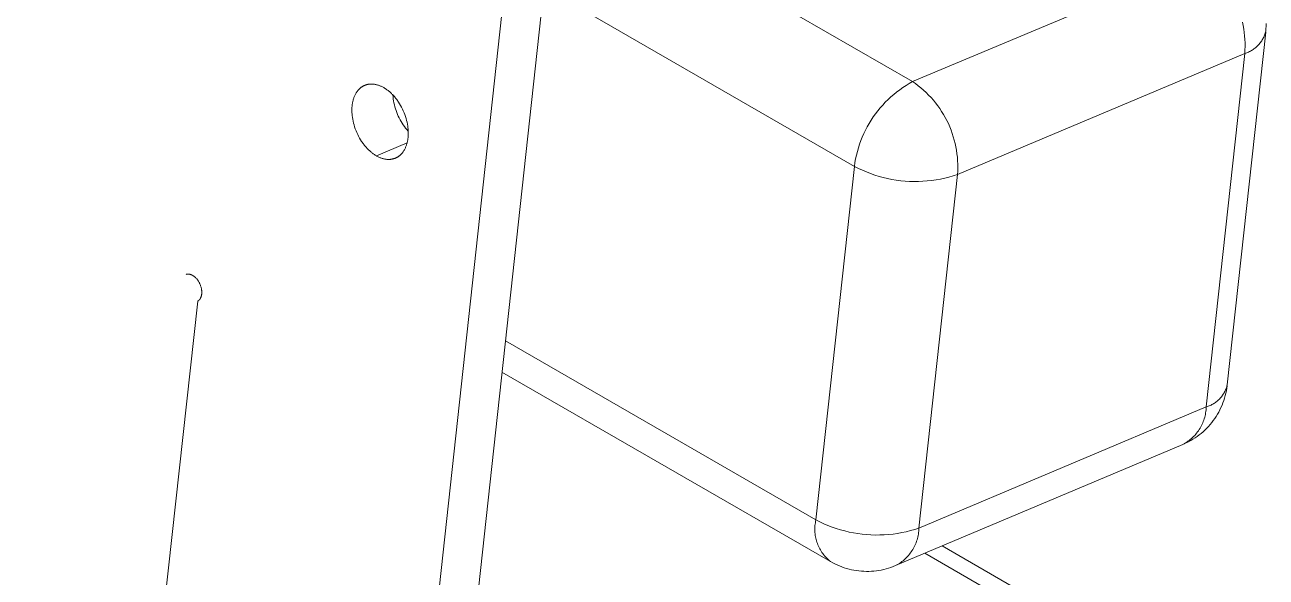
# Model space of a CAD drawing. Header units: millimetres. Extents: x -30 to 4992, y -440 to 3111.
# Drawn here: x 1574 to 1629.7, y 173 to 197.8 of the extents above; entities that cross this region are included whole.
import ezdxf

# ---------------------------------------------------------------- set-up
doc = ezdxf.new("R2010")
doc.units = ezdxf.units.MM
doc.layers.add('ZANO_R', color=7, linetype='Continuous', lineweight=0)

msp = doc.modelspace()

# ---------------------------------------------------------------- linework, layer by layer
at = {"layer": 'ZANO_R'}
for p, q in [((1585.113, 87.815), (1606.49, 284.129)), ((1583.271, 87.038), (1604.605, 282.949)), ((1597.818, 204.495), (1613.817, 195.258)), ((1613.817, 195.258), (1626.706, 200.703)), ((1611.207, 191.45), (1597.274, 199.494)), ((1628.614, 197.927), (1628.647, 197.774)), ((1628.647, 197.774), (1628.674, 197.62)), ((1629.679, 197.75), (1629.673, 197.636)), ((1629.681, 197.865), (1629.679, 197.75)), ((1629.659, 197.48), (1627.934, 181.641)), ((1628.674, 197.62), (1628.697, 197.464)), ((1628.697, 197.464), (1628.714, 197.309)), ((1628.714, 197.309), (1628.726, 197.152)), ((1629.532, 197.176), (1629.509, 197.136)), ((1629.553, 197.217), (1629.532, 197.176)), ((1629.573, 197.259), (1629.553, 197.217)), ((1629.592, 197.301), (1629.573, 197.259)), ((1629.609, 197.344), (1629.592, 197.301)), ((1629.625, 197.388), (1629.609, 197.344)), ((1629.639, 197.432), (1629.625, 197.388)), ((1629.652, 197.477), (1629.639, 197.432)), ((1629.663, 197.522), (1629.652, 197.477)), ((1629.673, 197.636), (1629.663, 197.522)), ((1628.729, 196.682), (1628.719, 196.526)), ((1628.726, 197.152), (1628.732, 196.996)), ((1628.733, 196.839), (1628.729, 196.682)), ((1628.732, 196.996), (1628.733, 196.839)), ((1628.977, 196.63), (1628.936, 196.609)), ((1629.018, 196.652), (1628.977, 196.63)), ((1629.058, 196.676), (1629.018, 196.652)), ((1629.097, 196.701), (1629.058, 196.676)), ((1629.135, 196.728), (1629.097, 196.701)), ((1629.172, 196.755), (1629.135, 196.728)), ((1629.209, 196.784), (1629.172, 196.755)), ((1629.244, 196.815), (1629.209, 196.784)), ((1629.278, 196.846), (1629.244, 196.815)), ((1629.311, 196.879), (1629.278, 196.846)), ((1629.343, 196.912), (1629.311, 196.879)), ((1629.374, 196.947), (1629.343, 196.912)), ((1629.403, 196.983), (1629.374, 196.947)), ((1629.432, 197.02), (1629.403, 196.983)), ((1629.459, 197.057), (1629.432, 197.02)), ((1629.484, 197.096), (1629.459, 197.057)), ((1629.509, 197.136), (1629.484, 197.096)), ((1628.719, 196.526), (1615.831, 191.081)), ((1626.99, 180.645), (1628.719, 196.526)), ((1628.764, 196.54), (1628.719, 196.526)), ((1628.808, 196.555), (1628.764, 196.54)), ((1628.851, 196.571), (1628.808, 196.555)), ((1628.894, 196.589), (1628.851, 196.571)), ((1628.936, 196.609), (1628.894, 196.589)), ((1588.997, 194.934), (1589.009, 194.945)), ((1589.009, 194.945), (1589.02, 194.955)), ((1589.02, 194.955), (1589.031, 194.965)), ((1589.031, 194.965), (1589.043, 194.975)), ((1589.043, 194.975), (1589.055, 194.985)), ((1589.055, 194.985), (1589.067, 194.994)), ((1589.067, 194.994), (1589.079, 195.003)), ((1589.079, 195.003), (1589.091, 195.012)), ((1589.091, 195.012), (1589.103, 195.021)), ((1589.103, 195.021), (1589.116, 195.029)), ((1589.116, 195.029), (1589.129, 195.037)), ((1589.129, 195.037), (1589.141, 195.045)), ((1589.141, 195.045), (1589.154, 195.052)), ((1589.154, 195.052), (1589.167, 195.059)), ((1589.167, 195.059), (1589.181, 195.066)), ((1589.181, 195.066), (1589.194, 195.073)), ((1589.194, 195.073), (1589.207, 195.08)), ((1589.207, 195.08), (1589.221, 195.086)), ((1589.221, 195.086), (1589.235, 195.092)), ((1589.235, 195.092), (1589.248, 195.097)), ((1589.248, 195.097), (1589.262, 195.103)), ((1589.262, 195.103), (1589.276, 195.108)), ((1589.276, 195.108), (1589.29, 195.112)), ((1589.29, 195.112), (1589.304, 195.117)), ((1589.304, 195.117), (1589.319, 195.121)), ((1589.319, 195.121), (1589.333, 195.125)), ((1589.333, 195.125), (1589.347, 195.129)), ((1589.347, 195.129), (1589.362, 195.132)), ((1589.362, 195.132), (1589.377, 195.135)), ((1589.377, 195.135), (1589.391, 195.138)), ((1589.391, 195.138), (1589.406, 195.141)), ((1589.406, 195.141), (1589.421, 195.143)), ((1589.421, 195.143), (1589.436, 195.145)), ((1589.436, 195.145), (1589.45, 195.147)), ((1589.45, 195.147), (1589.465, 195.148)), ((1589.465, 195.148), (1589.48, 195.149)), ((1589.48, 195.149), (1589.495, 195.15)), ((1589.495, 195.15), (1589.51, 195.151)), ((1589.51, 195.151), (1589.526, 195.151)), ((1589.526, 195.151), (1589.541, 195.151)), ((1589.541, 195.151), (1589.556, 195.151)), ((1589.556, 195.151), (1589.586, 195.15)), ((1589.586, 195.15), (1589.617, 195.148)), ((1589.617, 195.148), (1589.647, 195.145)), ((1589.647, 195.145), (1589.678, 195.14)), ((1589.678, 195.14), (1589.708, 195.135)), ((1589.708, 195.135), (1589.738, 195.129)), ((1589.738, 195.129), (1589.769, 195.122)), ((1589.769, 195.122), (1589.799, 195.114)), ((1589.799, 195.114), (1589.829, 195.105)), ((1589.829, 195.105), (1589.859, 195.095)), ((1589.859, 195.095), (1589.889, 195.084)), ((1589.889, 195.084), (1589.918, 195.073)), ((1589.918, 195.073), (1589.948, 195.061)), ((1589.948, 195.061), (1589.977, 195.048)), ((1589.977, 195.048), (1590.005, 195.034)), ((1590.005, 195.034), (1590.034, 195.02)), ((1590.034, 195.02), (1590.062, 195.004)), ((1590.062, 195.004), (1590.09, 194.989)), ((1590.09, 194.989), (1590.118, 194.972)), ((1590.118, 194.972), (1590.146, 194.955)), ((1590.146, 194.955), (1590.174, 194.937)), ((1613.238, 194.893), (1613.378, 194.992)), ((1613.378, 194.992), (1613.521, 195.085)), ((1613.521, 195.085), (1613.668, 195.174)), ((1613.668, 195.174), (1613.817, 195.258)), ((1613.817, 195.258), (1613.946, 195.168)), ((1613.946, 195.168), (1614.071, 195.074)), ((1614.071, 195.074), (1614.193, 194.975)), ((1614.193, 194.975), (1614.311, 194.873)), ((1588.703, 194.383), (1588.712, 194.415)), ((1588.712, 194.415), (1588.72, 194.448)), ((1588.72, 194.448), (1588.73, 194.48)), ((1588.73, 194.48), (1588.74, 194.512)), ((1588.74, 194.512), (1588.752, 194.544)), ((1588.752, 194.544), (1588.763, 194.575)), ((1588.763, 194.575), (1588.776, 194.605)), ((1588.776, 194.605), (1588.79, 194.636)), ((1588.79, 194.636), (1588.804, 194.665)), ((1588.804, 194.665), (1588.819, 194.694)), ((1588.819, 194.694), (1588.834, 194.723)), ((1588.834, 194.723), (1588.851, 194.75)), ((1588.851, 194.75), (1588.868, 194.778)), ((1588.868, 194.778), (1588.886, 194.804)), ((1588.886, 194.804), (1588.905, 194.829)), ((1588.905, 194.829), (1588.924, 194.854)), ((1588.924, 194.854), (1588.944, 194.878)), ((1588.944, 194.878), (1588.954, 194.89)), ((1588.954, 194.89), (1588.965, 194.901)), ((1588.965, 194.901), (1588.976, 194.913)), ((1588.976, 194.913), (1588.986, 194.924)), ((1588.986, 194.924), (1588.997, 194.934)), ((1590.174, 194.937), (1590.202, 194.918)), ((1590.202, 194.918), (1590.23, 194.897)), ((1590.23, 194.897), (1590.259, 194.876)), ((1590.259, 194.876), (1590.287, 194.854)), ((1590.287, 194.854), (1590.315, 194.831)), ((1590.315, 194.831), (1590.344, 194.808)), ((1590.344, 194.808), (1590.372, 194.783)), ((1590.372, 194.783), (1590.4, 194.757)), ((1590.4, 194.757), (1590.429, 194.73)), ((1590.429, 194.73), (1590.457, 194.703)), ((1590.457, 194.703), (1590.485, 194.674)), ((1590.485, 194.674), (1590.512, 194.645)), ((1590.508, 194.567), (1590.502, 194.657)), ((1590.518, 194.478), (1590.508, 194.567)), ((1590.512, 194.645), (1590.54, 194.615)), ((1590.531, 194.389), (1590.518, 194.478)), ((1590.547, 194.301), (1590.531, 194.389)), ((1590.54, 194.615), (1590.567, 194.584)), ((1590.567, 194.584), (1590.594, 194.552)), ((1590.594, 194.552), (1590.621, 194.519)), ((1590.621, 194.519), (1590.647, 194.485)), ((1590.647, 194.485), (1590.673, 194.451)), ((1590.673, 194.451), (1590.699, 194.416)), ((1590.699, 194.416), (1590.724, 194.38)), ((1612.592, 194.332), (1612.714, 194.453)), ((1612.714, 194.453), (1612.839, 194.57)), ((1612.839, 194.57), (1612.968, 194.682)), ((1612.968, 194.682), (1613.101, 194.79)), ((1613.101, 194.79), (1613.238, 194.893)), ((1614.311, 194.873), (1614.426, 194.766)), ((1614.426, 194.766), (1614.537, 194.656)), ((1614.537, 194.656), (1614.645, 194.542)), ((1614.645, 194.542), (1614.748, 194.424)), ((1614.748, 194.424), (1614.848, 194.303)), ((1588.658, 194.004), (1588.659, 194.041)), ((1588.658, 193.967), (1588.658, 194.004)), ((1588.659, 193.929), (1588.658, 193.967)), ((1588.659, 194.041), (1588.661, 194.077)), ((1588.66, 193.891), (1588.659, 193.929)), ((1588.662, 193.852), (1588.66, 193.891)), ((1588.661, 194.077), (1588.663, 194.112)), ((1588.664, 193.812), (1588.662, 193.852)), ((1588.663, 194.112), (1588.666, 194.147)), ((1588.666, 194.147), (1588.669, 194.181)), ((1588.669, 194.181), (1588.673, 194.215)), ((1588.673, 194.215), (1588.678, 194.249)), ((1588.678, 194.249), (1588.683, 194.283)), ((1588.683, 194.283), (1588.689, 194.316)), ((1588.689, 194.316), (1588.696, 194.349)), ((1588.696, 194.349), (1588.703, 194.383)), ((1590.566, 194.213), (1590.547, 194.301)), ((1590.588, 194.126), (1590.566, 194.213)), ((1590.612, 194.04), (1590.588, 194.126)), ((1590.64, 193.955), (1590.612, 194.04)), ((1590.671, 193.871), (1590.64, 193.955)), ((1590.704, 193.787), (1590.671, 193.871)), ((1590.724, 194.38), (1590.749, 194.343)), ((1590.749, 194.343), (1590.797, 194.268)), ((1590.797, 194.268), (1590.843, 194.19)), ((1590.843, 194.19), (1590.887, 194.11)), ((1590.887, 194.11), (1590.928, 194.028)), ((1590.928, 194.028), (1590.966, 193.945)), ((1590.966, 193.945), (1591.002, 193.861)), ((1591.002, 193.861), (1591.034, 193.775)), ((1612.15, 193.81), (1612.254, 193.946)), ((1612.254, 193.946), (1612.362, 194.079)), ((1612.362, 194.079), (1612.475, 194.207)), ((1612.475, 194.207), (1612.592, 194.332)), ((1614.848, 194.303), (1614.943, 194.178)), ((1614.943, 194.178), (1615.034, 194.051)), ((1615.034, 194.051), (1615.12, 193.92)), ((1615.12, 193.92), (1615.202, 193.787)), ((1588.668, 193.772), (1588.664, 193.812)), ((1588.672, 193.732), (1588.668, 193.772)), ((1588.682, 193.65), (1588.672, 193.732)), ((1588.696, 193.567), (1588.682, 193.65)), ((1588.713, 193.482), (1588.696, 193.567)), ((1588.733, 193.397), (1588.713, 193.482)), ((1588.756, 193.311), (1588.733, 193.397)), ((1588.782, 193.225), (1588.756, 193.311)), ((1590.741, 193.705), (1590.704, 193.787)), ((1590.78, 193.625), (1590.741, 193.705)), ((1590.821, 193.545), (1590.78, 193.625)), ((1590.866, 193.467), (1590.821, 193.545)), ((1590.913, 193.391), (1590.866, 193.467)), ((1590.963, 193.316), (1590.913, 193.391)), ((1591.015, 193.244), (1590.963, 193.316)), ((1591.034, 193.775), (1591.064, 193.689)), ((1591.064, 193.689), (1591.09, 193.603)), ((1591.09, 193.603), (1591.114, 193.518)), ((1591.114, 193.518), (1591.134, 193.432)), ((1591.134, 193.432), (1591.151, 193.348)), ((1591.151, 193.348), (1591.164, 193.265)), ((1611.782, 193.232), (1611.867, 193.381)), ((1611.867, 193.381), (1611.956, 193.527)), ((1611.956, 193.527), (1612.051, 193.67)), ((1612.051, 193.67), (1612.15, 193.81)), ((1615.202, 193.787), (1615.28, 193.651)), ((1615.28, 193.651), (1615.353, 193.512)), ((1615.353, 193.512), (1615.421, 193.371)), ((1615.421, 193.371), (1615.484, 193.227)), ((1588.812, 193.14), (1588.782, 193.225)), ((1588.845, 193.054), (1588.812, 193.14)), ((1588.88, 192.97), (1588.845, 193.054)), ((1588.919, 192.886), (1588.88, 192.97)), ((1588.96, 192.805), (1588.919, 192.886)), ((1589.003, 192.725), (1588.96, 192.805)), ((1589.049, 192.647), (1589.003, 192.725)), ((1591.07, 193.172), (1591.015, 193.244)), ((1591.127, 193.103), (1591.07, 193.172)), ((1591.186, 193.036), (1591.127, 193.103)), ((1591.164, 193.265), (1591.175, 193.183)), ((1591.177, 192.733), (1591.173, 192.7)), ((1591.175, 193.183), (1591.179, 193.142)), ((1591.181, 192.768), (1591.177, 192.733)), ((1591.179, 193.142), (1591.182, 193.102)), ((1591.183, 192.802), (1591.181, 192.768)), ((1591.182, 193.102), (1591.185, 193.063)), ((1591.186, 192.838), (1591.183, 192.802)), ((1591.185, 193.063), (1591.187, 193.024)), ((1591.187, 192.874), (1591.186, 192.838)), ((1591.187, 193.024), (1591.188, 192.986)), ((1591.188, 192.911), (1591.187, 192.874)), ((1591.188, 192.986), (1591.188, 192.948)), ((1591.188, 192.948), (1591.188, 192.911)), ((1611.496, 192.611), (1611.56, 192.77)), ((1611.56, 192.77), (1611.629, 192.926)), ((1611.629, 192.926), (1611.703, 193.081)), ((1611.703, 193.081), (1611.782, 193.232)), ((1615.484, 193.227), (1615.542, 193.082)), ((1615.542, 193.082), (1615.596, 192.934)), ((1615.596, 192.934), (1615.644, 192.785)), ((1615.644, 192.785), (1615.687, 192.635)), ((1589.097, 192.572), (1589.049, 192.647)), ((1589.122, 192.535), (1589.097, 192.572)), ((1589.147, 192.499), (1589.122, 192.535)), ((1589.173, 192.464), (1589.147, 192.499)), ((1589.199, 192.43), (1589.173, 192.464)), ((1589.226, 192.396), (1589.199, 192.43)), ((1589.252, 192.363), (1589.226, 192.396)), ((1589.279, 192.331), (1589.252, 192.363)), ((1589.307, 192.3), (1589.279, 192.331)), ((1589.334, 192.27), (1589.307, 192.3)), ((1589.362, 192.24), (1589.334, 192.27)), ((1589.39, 192.212), (1589.362, 192.24)), ((1589.418, 192.184), (1589.39, 192.212)), ((1589.446, 192.158), (1589.418, 192.184)), ((1589.474, 192.132), (1589.446, 192.158)), ((1589.756, 191.926), (1591.137, 192.509)), ((1590.996, 192.164), (1590.978, 192.137)), ((1591.012, 192.192), (1590.996, 192.164)), ((1591.028, 192.221), (1591.012, 192.192)), ((1591.043, 192.25), (1591.028, 192.221)), ((1591.057, 192.279), (1591.043, 192.25)), ((1591.07, 192.309), (1591.057, 192.279)), ((1591.083, 192.34), (1591.07, 192.309)), ((1591.095, 192.371), (1591.083, 192.34)), ((1591.106, 192.403), (1591.095, 192.371)), ((1591.116, 192.435), (1591.106, 192.403)), ((1591.126, 192.467), (1591.116, 192.435)), ((1591.135, 192.499), (1591.126, 192.467)), ((1591.143, 192.532), (1591.135, 192.499)), ((1591.15, 192.565), (1591.143, 192.532)), ((1591.157, 192.599), (1591.15, 192.565)), ((1591.163, 192.632), (1591.157, 192.599)), ((1591.169, 192.666), (1591.163, 192.632)), ((1591.173, 192.7), (1591.169, 192.666)), ((1611.338, 192.122), (1611.385, 192.286)), ((1611.385, 192.286), (1611.438, 192.449)), ((1611.438, 192.449), (1611.496, 192.611)), ((1615.687, 192.635), (1615.725, 192.483)), ((1615.725, 192.483), (1615.758, 192.329)), ((1615.758, 192.329), (1615.786, 192.175)), ((1615.786, 192.175), (1615.808, 192.02)), ((1589.503, 192.107), (1589.474, 192.132)), ((1589.531, 192.083), (1589.503, 192.107)), ((1589.559, 192.06), (1589.531, 192.083)), ((1589.588, 192.038), (1589.559, 192.06)), ((1589.616, 192.017), (1589.588, 192.038)), ((1589.644, 191.997), (1589.616, 192.017)), ((1589.673, 191.978), (1589.644, 191.997)), ((1589.701, 191.96), (1589.673, 191.978)), ((1589.729, 191.942), (1589.701, 191.96)), ((1589.756, 191.926), (1589.729, 191.942)), ((1589.784, 191.91), (1589.756, 191.926)), ((1589.813, 191.895), (1589.784, 191.91)), ((1589.841, 191.881), (1589.813, 191.895)), ((1589.87, 191.867), (1589.841, 191.881)), ((1589.899, 191.854), (1589.87, 191.867)), ((1589.928, 191.842), (1589.899, 191.854)), ((1589.958, 191.83), (1589.928, 191.842)), ((1589.987, 191.82), (1589.958, 191.83)), ((1590.017, 191.81), (1589.987, 191.82)), ((1590.047, 191.801), (1590.017, 191.81)), ((1590.078, 191.793), (1590.047, 191.801)), ((1590.108, 191.786), (1590.078, 191.793)), ((1590.138, 191.78), (1590.108, 191.786)), ((1590.169, 191.774), (1590.138, 191.78)), ((1590.199, 191.77), (1590.169, 191.774)), ((1590.23, 191.767), (1590.199, 191.77)), ((1590.26, 191.765), (1590.23, 191.767)), ((1590.291, 191.764), (1590.26, 191.765)), ((1590.306, 191.763), (1590.291, 191.764)), ((1590.321, 191.764), (1590.306, 191.763)), ((1590.336, 191.764), (1590.321, 191.764)), ((1590.351, 191.765), (1590.336, 191.764)), ((1590.366, 191.765), (1590.351, 191.765)), ((1590.381, 191.767), (1590.366, 191.765)), ((1590.396, 191.768), (1590.381, 191.767)), ((1590.411, 191.77), (1590.396, 191.768)), ((1590.426, 191.772), (1590.411, 191.77)), ((1590.44, 191.774), (1590.426, 191.772)), ((1590.455, 191.777), (1590.44, 191.774)), ((1590.47, 191.779), (1590.455, 191.777)), ((1590.484, 191.783), (1590.47, 191.779)), ((1590.499, 191.786), (1590.484, 191.783)), ((1590.513, 191.79), (1590.499, 191.786)), ((1590.528, 191.794), (1590.513, 191.79)), ((1590.542, 191.798), (1590.528, 191.794)), ((1590.556, 191.802), (1590.542, 191.798)), ((1590.57, 191.807), (1590.556, 191.802)), ((1590.584, 191.812), (1590.57, 191.807)), ((1590.598, 191.818), (1590.584, 191.812)), ((1590.612, 191.823), (1590.598, 191.818)), ((1590.625, 191.829), (1590.612, 191.823)), ((1590.639, 191.835), (1590.625, 191.829)), ((1590.652, 191.842), (1590.639, 191.835)), ((1590.666, 191.848), (1590.652, 191.842)), ((1590.679, 191.855), (1590.666, 191.848)), ((1590.692, 191.863), (1590.679, 191.855)), ((1590.705, 191.87), (1590.692, 191.863)), ((1590.718, 191.878), (1590.705, 191.87)), ((1590.73, 191.886), (1590.718, 191.878)), ((1590.743, 191.894), (1590.73, 191.886)), ((1590.755, 191.903), (1590.743, 191.894)), ((1590.768, 191.912), (1590.755, 191.903)), ((1590.78, 191.921), (1590.768, 191.912)), ((1590.792, 191.93), (1590.78, 191.921)), ((1590.803, 191.94), (1590.792, 191.93)), ((1590.815, 191.949), (1590.803, 191.94)), ((1590.827, 191.96), (1590.815, 191.949)), ((1590.838, 191.97), (1590.827, 191.96)), ((1590.849, 191.98), (1590.838, 191.97)), ((1590.86, 191.991), (1590.849, 191.98)), ((1590.871, 192.002), (1590.86, 191.991)), ((1590.882, 192.013), (1590.871, 192.002)), ((1590.892, 192.025), (1590.882, 192.013)), ((1590.902, 192.037), (1590.892, 192.025)), ((1590.922, 192.061), (1590.902, 192.037)), ((1590.942, 192.085), (1590.922, 192.061)), ((1590.961, 192.111), (1590.942, 192.085)), ((1590.978, 192.137), (1590.961, 192.111)), ((1611.207, 191.45), (1611.231, 191.62)), ((1611.231, 191.62), (1611.261, 191.788)), ((1611.261, 191.788), (1611.297, 191.956)), ((1611.297, 191.956), (1611.338, 192.122)), ((1615.808, 192.02), (1615.825, 191.864)), ((1615.825, 191.864), (1615.837, 191.708)), ((1615.837, 191.708), (1615.843, 191.551)), ((1609.477, 175.569), (1611.207, 191.45)), ((1611.384, 191.36), (1611.207, 191.45)), ((1611.564, 191.277), (1611.384, 191.36)), ((1611.747, 191.199), (1611.564, 191.277)), ((1611.933, 191.128), (1611.747, 191.199)), ((1612.12, 191.063), (1611.933, 191.128)), ((1612.31, 191.004), (1612.12, 191.063)), ((1615.831, 191.081), (1614.101, 175.2)), ((1615.831, 191.081), (1615.641, 191.021)), ((1615.84, 191.238), (1615.831, 191.081)), ((1615.844, 191.395), (1615.84, 191.238)), ((1615.843, 191.551), (1615.844, 191.395)), ((1612.502, 190.952), (1612.31, 191.004)), ((1612.695, 190.906), (1612.502, 190.952)), ((1612.89, 190.867), (1612.695, 190.906)), ((1613.086, 190.835), (1612.89, 190.867)), ((1613.283, 190.809), (1613.086, 190.835)), ((1613.481, 190.79), (1613.283, 190.809)), ((1613.679, 190.777), (1613.481, 190.79)), ((1613.878, 190.772), (1613.679, 190.777)), ((1614.076, 190.773), (1613.878, 190.772)), ((1614.275, 190.78), (1614.076, 190.773)), ((1614.473, 190.795), (1614.275, 190.78)), ((1614.671, 190.816), (1614.473, 190.795)), ((1614.867, 190.844), (1614.671, 190.816)), ((1615.063, 190.878), (1614.867, 190.844)), ((1615.257, 190.919), (1615.063, 190.878)), ((1615.45, 190.967), (1615.257, 190.919)), ((1615.641, 191.021), (1615.45, 190.967)), ((1581.23, 186.6), (1581.238, 186.603)), ((1581.238, 186.603), (1581.247, 186.605)), ((1581.247, 186.605), (1581.256, 186.606)), ((1581.256, 186.606), (1581.265, 186.608)), ((1581.265, 186.608), (1581.274, 186.609)), ((1581.274, 186.609), (1581.284, 186.61)), ((1581.284, 186.61), (1581.293, 186.611)), ((1581.293, 186.611), (1581.303, 186.611)), ((1581.303, 186.611), (1581.313, 186.612)), ((1581.313, 186.612), (1581.323, 186.611)), ((1581.323, 186.611), (1581.333, 186.611)), ((1581.333, 186.611), (1581.343, 186.61)), ((1581.343, 186.61), (1581.353, 186.609)), ((1581.353, 186.609), (1581.364, 186.608)), ((1581.364, 186.608), (1581.374, 186.606)), ((1581.374, 186.606), (1581.384, 186.604)), ((1581.384, 186.604), (1581.395, 186.601)), ((1581.395, 186.601), (1581.406, 186.598)), ((1581.406, 186.598), (1581.416, 186.595)), ((1581.416, 186.595), (1581.427, 186.592)), ((1581.427, 186.592), (1581.438, 186.588)), ((1581.438, 186.588), (1581.449, 186.584)), ((1581.449, 186.584), (1581.459, 186.58)), ((1581.459, 186.58), (1581.47, 186.575)), ((1581.47, 186.575), (1581.481, 186.57)), ((1581.481, 186.57), (1581.492, 186.565)), ((1581.492, 186.565), (1581.503, 186.559)), ((1581.503, 186.559), (1581.513, 186.553)), ((1581.513, 186.553), (1581.524, 186.547)), ((1581.524, 186.547), (1581.535, 186.54)), ((1581.535, 186.54), (1581.546, 186.533)), ((1581.546, 186.533), (1581.556, 186.526)), ((1581.556, 186.526), (1581.567, 186.519)), ((1581.567, 186.519), (1581.577, 186.511)), ((1581.577, 186.511), (1581.588, 186.503)), ((1581.588, 186.503), (1581.598, 186.495)), ((1581.598, 186.495), (1581.608, 186.486)), ((1581.608, 186.486), (1581.618, 186.477)), ((1581.618, 186.477), (1581.628, 186.468)), ((1581.628, 186.468), (1581.638, 186.459)), ((1581.638, 186.459), (1581.648, 186.45)), ((1581.648, 186.45), (1581.657, 186.44)), ((1581.657, 186.44), (1581.676, 186.42)), ((1581.676, 186.42), (1581.694, 186.4)), ((1581.694, 186.4), (1581.712, 186.378)), ((1581.712, 186.378), (1581.729, 186.357)), ((1581.729, 186.357), (1581.745, 186.334)), ((1581.745, 186.334), (1581.761, 186.312)), ((1581.761, 186.312), (1581.775, 186.289)), ((1581.775, 186.289), (1581.789, 186.266)), ((1581.789, 186.266), (1581.802, 186.242)), ((1581.802, 186.242), (1581.815, 186.219)), ((1581.815, 186.219), (1581.827, 186.196)), ((1581.827, 186.196), (1581.839, 186.169)), ((1581.839, 186.169), (1581.851, 186.142)), ((1581.851, 186.142), (1581.862, 186.114)), ((1581.862, 186.114), (1581.872, 186.085)), ((1581.872, 186.085), (1581.882, 186.055)), ((1581.882, 186.055), (1581.891, 186.025)), ((1581.831, 185.475), (1581.824, 185.466)), ((1581.837, 185.484), (1581.831, 185.475)), ((1581.844, 185.493), (1581.837, 185.484)), ((1581.85, 185.503), (1581.844, 185.493)), ((1581.856, 185.513), (1581.85, 185.503)), ((1581.862, 185.523), (1581.856, 185.513)), ((1581.868, 185.534), (1581.862, 185.523)), ((1581.873, 185.545), (1581.868, 185.534)), ((1581.878, 185.557), (1581.873, 185.545)), ((1581.883, 185.568), (1581.878, 185.557)), ((1581.888, 185.58), (1581.883, 185.568)), ((1581.892, 185.593), (1581.888, 185.58)), ((1581.891, 186.025), (1581.898, 185.994)), ((1581.896, 185.606), (1581.892, 185.593)), ((1581.9, 185.618), (1581.896, 185.606)), ((1581.898, 185.994), (1581.905, 185.963)), ((1581.904, 185.632), (1581.9, 185.618)), ((1581.907, 185.645), (1581.904, 185.632)), ((1581.905, 185.963), (1581.911, 185.932)), ((1581.91, 185.659), (1581.907, 185.645)), ((1581.913, 185.673), (1581.91, 185.659)), ((1581.911, 185.932), (1581.914, 185.916)), ((1581.915, 185.687), (1581.913, 185.673)), ((1581.914, 185.916), (1581.916, 185.901)), ((1581.917, 185.701), (1581.915, 185.687)), ((1581.916, 185.901), (1581.918, 185.885)), ((1581.919, 185.716), (1581.917, 185.701)), ((1581.918, 185.885), (1581.919, 185.869)), ((1581.919, 185.869), (1581.921, 185.854)), ((1581.92, 185.731), (1581.919, 185.716)), ((1581.921, 185.746), (1581.92, 185.731)), ((1581.921, 185.854), (1581.922, 185.838)), ((1581.922, 185.761), (1581.921, 185.746)), ((1581.922, 185.838), (1581.922, 185.822)), ((1581.922, 185.822), (1581.923, 185.807)), ((1581.923, 185.776), (1581.922, 185.761)), ((1581.923, 185.807), (1581.923, 185.791)), ((1581.923, 185.791), (1581.923, 185.776)), ((1581.739, 185.394), (1573.984, 114.171)), ((1581.747, 185.398), (1581.739, 185.394)), ((1581.756, 185.404), (1581.747, 185.398)), ((1581.764, 185.409), (1581.756, 185.404)), ((1581.772, 185.415), (1581.764, 185.409)), ((1581.779, 185.421), (1581.772, 185.415)), ((1581.787, 185.428), (1581.779, 185.421)), ((1581.795, 185.435), (1581.787, 185.428)), ((1581.802, 185.442), (1581.795, 185.435)), ((1581.81, 185.45), (1581.802, 185.442)), ((1581.817, 185.457), (1581.81, 185.45)), ((1581.824, 185.466), (1581.817, 185.457)), ((1595.544, 183.613), (1609.477, 175.569)), ((1610.13, 173.701), (1595.391, 182.21)), ((1627.923, 181.596), (1627.91, 181.551)), ((1627.929, 181.599), (1627.914, 181.486)), ((1627.934, 181.641), (1627.923, 181.596)), ((1627.614, 181.031), (1627.582, 180.997)), ((1627.644, 181.066), (1627.614, 181.031)), ((1627.674, 181.102), (1627.644, 181.066)), ((1627.702, 181.138), (1627.674, 181.102)), ((1627.729, 181.176), (1627.702, 181.138)), ((1627.755, 181.215), (1627.729, 181.176)), ((1627.779, 181.254), (1627.755, 181.215)), ((1627.802, 181.295), (1627.779, 181.254)), ((1627.814, 181.044), (1627.78, 180.935)), ((1627.824, 181.336), (1627.802, 181.295)), ((1627.845, 181.153), (1627.814, 181.044)), ((1627.844, 181.378), (1627.824, 181.336)), ((1627.863, 181.42), (1627.844, 181.378)), ((1627.872, 181.263), (1627.845, 181.153)), ((1627.88, 181.463), (1627.863, 181.42)), ((1627.895, 181.374), (1627.872, 181.263)), ((1627.896, 181.507), (1627.88, 181.463)), ((1627.914, 181.486), (1627.895, 181.374)), ((1627.91, 181.551), (1627.896, 181.507)), ((1614.101, 175.2), (1626.99, 180.645)), ((1626.982, 180.511), (1626.975, 180.444)), ((1626.987, 180.578), (1626.982, 180.511)), ((1626.99, 180.645), (1626.987, 180.578)), ((1627.034, 180.658), (1626.99, 180.645)), ((1627.078, 180.673), (1627.034, 180.658)), ((1627.122, 180.69), (1627.078, 180.673)), ((1627.165, 180.708), (1627.122, 180.69)), ((1627.207, 180.728), (1627.165, 180.708)), ((1627.248, 180.749), (1627.207, 180.728)), ((1627.289, 180.771), (1627.248, 180.749)), ((1627.329, 180.795), (1627.289, 180.771)), ((1627.368, 180.82), (1627.329, 180.795)), ((1627.406, 180.846), (1627.368, 180.82)), ((1627.443, 180.874), (1627.406, 180.846)), ((1627.479, 180.903), (1627.443, 180.874)), ((1627.514, 180.933), (1627.479, 180.903)), ((1627.549, 180.965), (1627.514, 180.933)), ((1627.582, 180.997), (1627.549, 180.965)), ((1627.605, 180.516), (1627.553, 180.416)), ((1627.654, 180.619), (1627.605, 180.516)), ((1627.7, 180.723), (1627.654, 180.619)), ((1627.741, 180.829), (1627.7, 180.723)), ((1627.78, 180.935), (1627.741, 180.829)), ((1626.835, 179.927), (1626.808, 179.866)), ((1626.861, 179.989), (1626.835, 179.927)), ((1626.884, 180.052), (1626.861, 179.989)), ((1626.904, 180.116), (1626.884, 180.052)), ((1626.923, 180.181), (1626.904, 180.116)), ((1626.939, 180.246), (1626.923, 180.181)), ((1626.954, 180.311), (1626.939, 180.246)), ((1626.965, 180.378), (1626.954, 180.311)), ((1626.975, 180.444), (1626.965, 180.378)), ((1627.24, 179.943), (1627.167, 179.855)), ((1627.309, 180.033), (1627.24, 179.943)), ((1627.375, 180.126), (1627.309, 180.033)), ((1627.437, 180.22), (1627.375, 180.126)), ((1627.497, 180.317), (1627.437, 180.22)), ((1627.553, 180.416), (1627.497, 180.317)), ((1626.473, 179.366), (1626.427, 179.317)), ((1626.518, 179.416), (1626.473, 179.366)), ((1626.561, 179.467), (1626.518, 179.416)), ((1626.602, 179.52), (1626.561, 179.467)), ((1626.675, 179.386), (1626.584, 179.318)), ((1626.641, 179.575), (1626.602, 179.52)), ((1626.679, 179.631), (1626.641, 179.575)), ((1626.764, 179.457), (1626.675, 179.386)), ((1626.714, 179.688), (1626.679, 179.631)), ((1626.747, 179.746), (1626.714, 179.688)), ((1626.779, 179.805), (1626.747, 179.746)), ((1626.85, 179.531), (1626.764, 179.457)), ((1626.808, 179.866), (1626.779, 179.805)), ((1626.933, 179.608), (1626.85, 179.531)), ((1627.014, 179.688), (1626.933, 179.608)), ((1627.092, 179.77), (1627.014, 179.688)), ((1627.167, 179.855), (1627.092, 179.77)), ((1625.943, 178.959), (1613.057, 173.516)), ((1626.002, 178.991), (1625.943, 178.959)), ((1626.097, 179.029), (1625.994, 178.981)), ((1626.06, 179.025), (1626.002, 178.991)), ((1626.116, 179.062), (1626.06, 179.025)), ((1626.198, 179.08), (1626.097, 179.029)), ((1626.172, 179.1), (1626.116, 179.062)), ((1626.226, 179.14), (1626.172, 179.1)), ((1626.298, 179.134), (1626.198, 179.08)), ((1626.278, 179.181), (1626.226, 179.14)), ((1626.329, 179.225), (1626.278, 179.181)), ((1626.395, 179.192), (1626.298, 179.134)), ((1626.379, 179.27), (1626.329, 179.225)), ((1626.427, 179.317), (1626.379, 179.27)), ((1626.491, 179.254), (1626.395, 179.192)), ((1626.584, 179.318), (1626.491, 179.254)), ((1609.453, 175.444), (1609.464, 175.507)), ((1609.464, 175.507), (1609.477, 175.569)), ((1609.655, 175.479), (1609.477, 175.569)), ((1609.835, 175.395), (1609.655, 175.479)), ((1609.429, 175.191), (1609.432, 175.255)), ((1609.429, 175.128), (1609.429, 175.191)), ((1609.431, 175.064), (1609.429, 175.128)), ((1609.435, 175.001), (1609.431, 175.064)), ((1609.432, 175.255), (1609.437, 175.318)), ((1609.441, 174.938), (1609.435, 175.001)), ((1609.437, 175.318), (1609.444, 175.381)), ((1609.449, 174.875), (1609.441, 174.938)), ((1609.444, 175.381), (1609.453, 175.444)), ((1610.018, 175.318), (1609.835, 175.395)), ((1610.203, 175.247), (1610.018, 175.318)), ((1610.391, 175.182), (1610.203, 175.247)), ((1610.581, 175.123), (1610.391, 175.182)), ((1610.773, 175.071), (1610.581, 175.123)), ((1610.966, 175.025), (1610.773, 175.071)), ((1611.161, 174.986), (1610.966, 175.025)), ((1611.357, 174.954), (1611.161, 174.986)), ((1611.554, 174.928), (1611.357, 174.954)), ((1611.751, 174.909), (1611.554, 174.928)), ((1611.95, 174.896), (1611.751, 174.909)), ((1612.148, 174.891), (1611.95, 174.896)), ((1612.347, 174.892), (1612.148, 174.891)), ((1612.545, 174.899), (1612.347, 174.892)), ((1612.744, 174.914), (1612.545, 174.899)), ((1612.941, 174.935), (1612.744, 174.914)), ((1613.138, 174.963), (1612.941, 174.935)), ((1613.334, 174.997), (1613.138, 174.963)), ((1613.528, 175.038), (1613.334, 174.997)), ((1613.721, 175.086), (1613.528, 175.038)), ((1613.912, 175.14), (1613.721, 175.086)), ((1614.101, 175.2), (1613.912, 175.14)), ((1614.077, 174.933), (1614.065, 174.867)), ((1614.086, 174.999), (1614.077, 174.933)), ((1614.094, 175.066), (1614.086, 174.999)), ((1614.099, 175.133), (1614.094, 175.066)), ((1614.101, 175.2), (1614.099, 175.133)), ((1609.46, 174.812), (1609.449, 174.875)), ((1609.472, 174.75), (1609.46, 174.812)), ((1609.487, 174.688), (1609.472, 174.75)), ((1609.504, 174.627), (1609.487, 174.688)), ((1609.523, 174.566), (1609.504, 174.627)), ((1609.544, 174.506), (1609.523, 174.566)), ((1609.567, 174.447), (1609.544, 174.506)), ((1609.593, 174.389), (1609.567, 174.447)), ((1609.62, 174.332), (1609.593, 174.389)), ((1613.89, 174.361), (1613.859, 174.301)), ((1613.919, 174.421), (1613.89, 174.361)), ((1613.947, 174.483), (1613.919, 174.421)), ((1613.972, 174.545), (1613.947, 174.483)), ((1613.995, 174.608), (1613.972, 174.545)), ((1614.016, 174.672), (1613.995, 174.608)), ((1614.034, 174.736), (1614.016, 174.672)), ((1614.051, 174.801), (1614.034, 174.736)), ((1614.065, 174.867), (1614.051, 174.801)), ((1615.143, 174.397), (1624.581, 168.948)), ((1609.649, 174.275), (1609.62, 174.332)), ((1609.68, 174.22), (1609.649, 174.275)), ((1609.713, 174.166), (1609.68, 174.22)), ((1609.748, 174.112), (1609.713, 174.166)), ((1609.784, 174.061), (1609.748, 174.112)), ((1609.823, 174.01), (1609.784, 174.061)), ((1609.863, 173.961), (1609.823, 174.01)), ((1609.905, 173.913), (1609.863, 173.961)), ((1609.948, 173.867), (1609.905, 173.913)), ((1609.993, 173.822), (1609.948, 173.867)), ((1610.04, 173.778), (1609.993, 173.822)), ((1610.088, 173.737), (1610.04, 173.778)), ((1613.44, 173.78), (1613.389, 173.737)), ((1613.49, 173.826), (1613.44, 173.78)), ((1613.538, 173.873), (1613.49, 173.826)), ((1613.584, 173.921), (1613.538, 173.873)), ((1613.629, 173.971), (1613.584, 173.921)), ((1613.672, 174.023), (1613.629, 173.971)), ((1613.713, 174.076), (1613.672, 174.023)), ((1613.752, 174.13), (1613.713, 174.076)), ((1613.79, 174.186), (1613.752, 174.13)), ((1613.825, 174.243), (1613.79, 174.186)), ((1613.859, 174.301), (1613.825, 174.243)), ((1623.247, 168.94), (1614.365, 174.068)), ((1610.137, 173.697), (1610.088, 173.737)), ((1610.235, 173.642), (1610.137, 173.697)), ((1610.335, 173.591), (1610.235, 173.642)), ((1610.437, 173.544), (1610.335, 173.591)), ((1610.54, 173.5), (1610.437, 173.544)), ((1610.644, 173.459), (1610.54, 173.5)), ((1610.75, 173.422), (1610.644, 173.459)), ((1610.857, 173.389), (1610.75, 173.422)), ((1610.966, 173.359), (1610.857, 173.389)), ((1611.075, 173.333), (1610.966, 173.359)), ((1611.185, 173.311), (1611.075, 173.333)), ((1611.295, 173.293), (1611.185, 173.311)), ((1611.407, 173.278), (1611.295, 173.293)), ((1611.518, 173.267), (1611.407, 173.278)), ((1611.63, 173.26), (1611.518, 173.267)), ((1611.742, 173.257), (1611.63, 173.26)), ((1611.855, 173.258), (1611.742, 173.257)), ((1611.967, 173.262), (1611.855, 173.258)), ((1612.078, 173.271), (1611.967, 173.262)), ((1612.19, 173.283), (1612.078, 173.271)), ((1612.301, 173.299), (1612.19, 173.283)), ((1612.411, 173.318), (1612.301, 173.299)), ((1612.521, 173.342), (1612.411, 173.318)), ((1612.63, 173.369), (1612.521, 173.342)), ((1612.738, 173.4), (1612.63, 173.369)), ((1612.845, 173.435), (1612.738, 173.4)), ((1612.95, 173.473), (1612.845, 173.435)), ((1613.054, 173.515), (1612.95, 173.473)), ((1613.113, 173.547), (1613.054, 173.515)), ((1613.171, 173.581), (1613.113, 173.547)), ((1613.227, 173.617), (1613.171, 173.581)), ((1613.283, 173.655), (1613.227, 173.617)), ((1613.337, 173.695), (1613.283, 173.655)), ((1613.389, 173.737), (1613.337, 173.695))]:
    msp.add_line(p, q, dxfattribs=at)

doc.saveas('drawing.dxf')
